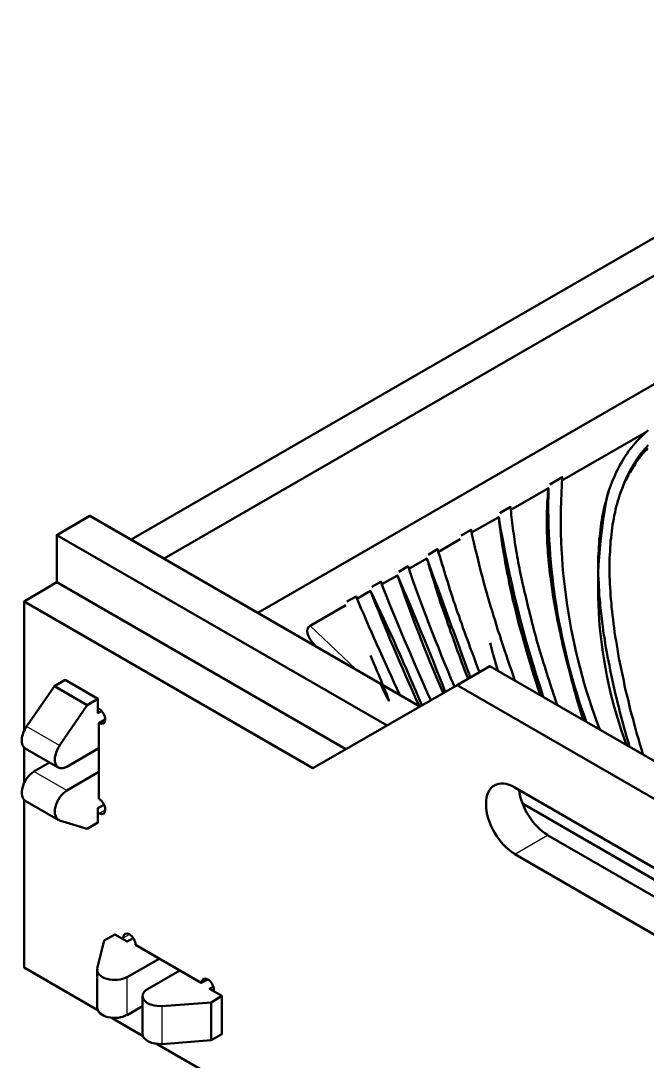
# Model space of a CAD drawing. Header units: inches. Extents: x 15 to 2770, y 903 to 4091.
# Drawn here: x 2215.2 to 2369.8, y 3578 to 3834.9 of the extents above; entities that cross this region are included whole.
import ezdxf

# ---------------------------------------------------------------- set-up
doc = ezdxf.new("R2010")
doc.units = ezdxf.units.IN
doc.header["$MEASUREMENT"] = 0

msp = doc.modelspace()

# ---------------------------------------------------------------- linework, layer by layer
at = {"lineweight": 50}
for points in [[(2472.45, 3830.18), (2250.58, 3702.05), (2242.43, 3706.74), (2464.36, 3834.86), (2472.45, 3830.18), (2472.45, 3807.3), (2462.29, 3801.46)], [(2462.54, 3797.63), (2273.76, 3688.67)], [(2348.77, 3721.34), (2369.64, 3733.38)], [(2365.5, 3655.63), (2365.14, 3656.91), (2364.77, 3658.13), (2364.41, 3659.34), (2364.1, 3660.56), (2363.74, 3661.78), (2363.43, 3662.99), (2363.13, 3664.15), (2362.82, 3665.37), (2362.52, 3666.52), (2362.28, 3667.68), (2361.97, 3668.83), (2361.73, 3669.99), (2361.42, 3671.15), (2361.18, 3672.3), (2360.94, 3673.4), (2360.69, 3674.55), (2360.51, 3675.65), (2360.27, 3676.74), (2360.09, 3677.84), (2359.9, 3678.93), (2359.66, 3680.03), (2359.48, 3681.06), (2359.36, 3682.16), (2359.17, 3683.19), (2358.99, 3684.23), (2358.87, 3685.26), (2358.75, 3686.3), (2358.63, 3687.33), (2358.5, 3688.36), (2358.38, 3689.34), (2358.26, 3690.31), (2358.2, 3691.35), (2358.08, 3692.32), (2358.02, 3693.29), (2357.96, 3694.2), (2357.9, 3695.18), (2357.9, 3696.09), (2357.84, 3697.06), (2357.77, 3697.98), (2357.77, 3698.89), (2357.77, 3699.8), (2357.77, 3700.71), (2357.77, 3701.57), (2357.77, 3702.48), (2357.84, 3703.33), (2357.9, 3704.18), (2357.9, 3705.03), (2357.96, 3705.89), (2358.02, 3706.74), (2358.14, 3707.53), (2358.2, 3708.38), (2358.32, 3709.17), (2358.38, 3709.96), (2358.5, 3710.75), (2358.63, 3711.54), (2358.75, 3712.33), (2358.93, 3713.06), (2359.05, 3713.86), (2359.23, 3714.59), (2359.42, 3715.32), (2359.6, 3716.05), (2359.78, 3716.71), (2359.96, 3717.44), (2360.21, 3718.17), (2360.39, 3718.84), (2360.63, 3719.51), (2360.88, 3720.18), (2361.12, 3720.85), (2361.36, 3721.52), (2361.67, 3722.13), (2361.91, 3722.74), (2362.22, 3723.41), (2362.52, 3724.02), (2362.82, 3724.62), (2363.13, 3725.17), (2363.49, 3725.78), (2363.8, 3726.33), (2364.16, 3726.94), (2364.53, 3727.48), (2364.89, 3728.03), (2365.26, 3728.58), (2365.68, 3729.06), (2366.05, 3729.61), (2366.47, 3730.1), (2366.9, 3730.59), (2367.33, 3731.07), (2367.75, 3731.56), (2368.24, 3732.05), (2368.66, 3732.47), (2369.15, 3732.96), (2369.64, 3733.38), (2370.12, 3733.81)], [(2368.79, 3653.75), (2368.42, 3655.02), (2368.06, 3656.24), (2367.69, 3657.52), (2367.33, 3658.74), (2366.96, 3660.01), (2366.66, 3661.23), (2366.35, 3662.45), (2365.99, 3663.66), (2365.68, 3664.82), (2365.38, 3666.04), (2365.14, 3667.25), (2364.83, 3668.41), (2364.53, 3669.57), (2364.28, 3670.72), (2364.04, 3671.88), (2363.8, 3673.03), (2363.55, 3674.13), (2363.31, 3675.28), (2363.07, 3676.38), (2362.88, 3677.47), (2362.7, 3678.57), (2362.52, 3679.66), (2362.34, 3680.76), (2362.15, 3681.79), (2361.97, 3682.89), (2361.79, 3683.92), (2361.67, 3684.96), (2361.55, 3685.99), (2361.42, 3687.03), (2361.3, 3688.06), (2361.18, 3689.03), (2361.06, 3690.07), (2361, 3691.04), (2360.88, 3692.01), (2360.82, 3692.99), (2360.76, 3693.96), (2360.69, 3694.87), (2360.63, 3695.85), (2360.63, 3696.76), (2360.57, 3697.67), (2360.57, 3698.58), (2360.57, 3699.5), (2360.57, 3700.41), (2360.57, 3701.32), (2360.57, 3702.17), (2360.63, 3703.03), (2360.69, 3703.88), (2360.69, 3704.73), (2360.76, 3705.58), (2360.82, 3706.43), (2360.94, 3707.22), (2361, 3708.01), (2361.12, 3708.81), (2361.18, 3709.6), (2361.3, 3710.39), (2361.42, 3711.18), (2361.61, 3711.91), (2361.73, 3712.7), (2361.91, 3713.43), (2362.03, 3714.16), (2362.22, 3714.89), (2362.4, 3715.56), (2362.58, 3716.29), (2362.82, 3716.96), (2363.01, 3717.63), (2363.25, 3718.3), (2363.49, 3718.97), (2363.74, 3719.63), (2363.98, 3720.24), (2364.22, 3720.91), (2364.47, 3721.52), (2364.77, 3722.13), (2365.08, 3722.74), (2365.38, 3723.29), (2365.68, 3723.89), (2365.99, 3724.44), (2366.29, 3724.99), (2366.66, 3725.54), (2366.96, 3726.08), (2367.33, 3726.63), (2367.69, 3727.18), (2368.06, 3727.67), (2368.48, 3728.15), (2368.85, 3728.64), (2369.27, 3729.13), (2369.7, 3729.61), (2370.12, 3730.04)], [(2369.94, 3729.31), (2369.64, 3728.94), (2369.33, 3728.64), (2369.03, 3728.27), (2368.73, 3727.97), (2368.48, 3727.6), (2368.18, 3727.24), (2367.87, 3726.87), (2367.63, 3726.51), (2367.33, 3726.14), (2367.08, 3725.78), (2366.84, 3725.41), (2366.6, 3724.99), (2366.35, 3724.62), (2366.11, 3724.26), (2365.87, 3723.83), (2365.62, 3723.41), (2365.38, 3723.04), (2365.14, 3722.62), (2364.95, 3722.19), (2364.71, 3721.76), (2364.53, 3721.34), (2364.28, 3720.85), (2364.1, 3720.43), (2363.92, 3720), (2363.74, 3719.51), (2363.55, 3719.09), (2363.37, 3718.6), (2363.19, 3718.17), (2363.01, 3717.69)], [(2354.06, 3662.26), (2353.7, 3663.36), (2353.39, 3664.39), (2353.09, 3665.49), (2352.72, 3666.52), (2352.42, 3667.62), (2352.12, 3668.65), (2351.81, 3669.69), (2351.57, 3670.78), (2351.26, 3671.82), (2350.96, 3672.85), (2350.72, 3673.82), (2350.47, 3674.86), (2350.17, 3675.89), (2349.93, 3676.87), (2349.68, 3677.9), (2349.44, 3678.87), (2349.2, 3679.91), (2348.95, 3680.88), (2348.77, 3681.85), (2348.53, 3682.83), (2348.34, 3683.8), (2348.1, 3684.77), (2347.92, 3685.69), (2347.74, 3686.66), (2347.55, 3687.57), (2347.37, 3688.55), (2347.19, 3689.46), (2347.07, 3690.37), (2346.88, 3691.28), (2346.7, 3692.2), (2346.58, 3693.11), (2346.46, 3694.02), (2346.34, 3694.93), (2346.22, 3695.79), (2346.09, 3696.7), (2345.97, 3697.55), (2345.85, 3698.4), (2345.73, 3699.25), (2345.67, 3700.11), (2345.55, 3700.96), (2345.49, 3701.81), (2345.42, 3702.66), (2345.36, 3703.51), (2345.3, 3704.3), (2345.24, 3705.16), (2345.18, 3705.95), (2345.12, 3706.74), (2345.12, 3707.53), (2345.06, 3708.32), (2345.06, 3709.11), (2345.06, 3709.9), (2345.06, 3710.69), (2345.06, 3711.48), (2345.06, 3712.21), (2345.06, 3712.94), (2345.06, 3713.73), (2345.12, 3714.46), (2345.12, 3715.19), (2345.18, 3715.92), (2345.24, 3716.65), (2345.3, 3717.32), (2345.36, 3718.05), (2345.42, 3718.78), (2345.49, 3719.45), (2336.18, 3714.1)], [(2224.11, 3696.21), (2224.11, 3707.89), (2232.27, 3712.64), (2313.73, 3665.55)], [(2343.42, 3668.35), (2342.93, 3669.93), (2342.44, 3671.45), (2341.96, 3672.97), (2341.47, 3674.49), (2341.04, 3676.01), (2340.56, 3677.53), (2340.13, 3678.99), (2339.71, 3680.46), (2339.28, 3681.92), (2338.91, 3683.38), (2338.49, 3684.84), (2338.12, 3686.23), (2337.76, 3687.69), (2337.39, 3689.09), (2337.09, 3690.49), (2336.72, 3691.83), (2336.42, 3693.23), (2336.12, 3694.57), (2335.81, 3695.91), (2335.57, 3697.25), (2335.26, 3698.58), (2335.02, 3699.92), (2334.78, 3701.2), (2334.6, 3702.48), (2334.35, 3703.76), (2334.17, 3705.03), (2333.93, 3706.25), (2333.8, 3707.53), (2333.62, 3708.74), (2333.44, 3709.96), (2333.32, 3711.18), (2333.2, 3712.33), (2326.5, 3708.5)], [(2347.61, 3665.98), (2347.31, 3666.83), (2347.01, 3667.68), (2346.76, 3668.59), (2346.46, 3669.44), (2346.15, 3670.3), (2345.91, 3671.15), (2345.61, 3672), (2345.36, 3672.85), (2345.06, 3673.7), (2344.82, 3674.55), (2344.57, 3675.41), (2344.27, 3676.26), (2344.03, 3677.11), (2343.78, 3677.9), (2343.54, 3678.75), (2343.3, 3679.54), (2343.05, 3680.39), (2342.81, 3681.19), (2342.56, 3682.04), (2342.38, 3682.83), (2342.14, 3683.62), (2341.9, 3684.47), (2341.71, 3685.26), (2341.47, 3686.05), (2341.29, 3686.84), (2341.1, 3687.63), (2340.86, 3688.42), (2340.68, 3689.22), (2340.5, 3689.95), (2340.31, 3690.74), (2340.13, 3691.53), (2339.95, 3692.26), (2339.77, 3693.05), (2339.58, 3693.78), (2339.4, 3694.57), (2339.22, 3695.3), (2339.1, 3696.03), (2338.91, 3696.82), (2338.73, 3697.55), (2338.61, 3698.28), (2338.43, 3699.01), (2338.31, 3699.74), (2338.18, 3700.47), (2338, 3701.2), (2337.88, 3701.87), (2337.76, 3702.6), (2337.64, 3703.33), (2337.52, 3704), (2337.39, 3704.73), (2337.27, 3705.4), (2337.21, 3706.13), (2337.09, 3706.8), (2336.97, 3707.53), (2336.91, 3708.2), (2336.79, 3708.87), (2336.72, 3709.54), (2336.6, 3710.21), (2336.54, 3710.87), (2336.42, 3711.54), (2336.36, 3712.21), (2336.3, 3712.88), (2336.24, 3713.49), (2336.18, 3714.16), (2336.12, 3714.83), (2333.5, 3713.31)], [(2305.64, 3660.87), (2224.11, 3707.89)], [(2337.21, 3671.94), (2336.79, 3673.22), (2336.36, 3674.49), (2335.87, 3675.77), (2335.45, 3676.99), (2335.02, 3678.26), (2334.6, 3679.48), (2334.23, 3680.7), (2333.8, 3681.92), (2333.44, 3683.13), (2333.01, 3684.35), (2332.65, 3685.57), (2332.28, 3686.78), (2331.92, 3687.94), (2331.55, 3689.15), (2331.19, 3690.31), (2330.82, 3691.47), (2330.52, 3692.62), (2330.21, 3693.78), (2329.85, 3694.93), (2329.55, 3696.09), (2329.24, 3697.19), (2328.94, 3698.34), (2328.63, 3699.44), (2328.39, 3700.59), (2328.09, 3701.69), (2327.84, 3702.78), (2327.54, 3703.88), (2327.29, 3704.91), (2327.05, 3706.01), (2326.81, 3707.04), (2326.56, 3708.14), (2326.38, 3709.17), (2323.95, 3707.77)], [(2318.29, 3703.76), (2323.64, 3706.86)], [(2325.65, 3672.42), (2325.23, 3673.4), (2324.86, 3674.37), (2324.5, 3675.34), (2324.13, 3676.32), (2323.77, 3677.29), (2323.4, 3678.26), (2323.04, 3679.24), (2322.73, 3680.21), (2322.37, 3681.19), (2322, 3682.1), (2321.7, 3683.07), (2321.33, 3683.98), (2321.03, 3684.96), (2320.66, 3685.87), (2320.36, 3686.84), (2320.05, 3687.76), (2319.69, 3688.67), (2319.39, 3689.58), (2319.08, 3690.49), (2318.78, 3691.41), (2318.47, 3692.32), (2318.17, 3693.23), (2317.93, 3694.14), (2317.62, 3695.06), (2317.32, 3695.97), (2317.07, 3696.82), (2316.77, 3697.73), (2316.53, 3698.65), (2316.22, 3699.5), (2315.98, 3700.35), (2315.74, 3701.26), (2315.43, 3702.11), (2310.99, 3699.56)], [(2328.45, 3674.01), (2328.02, 3675.04), (2327.66, 3676.07), (2327.29, 3677.05), (2326.93, 3678.08), (2326.56, 3679.06), (2326.14, 3680.03), (2325.83, 3681.06), (2325.47, 3682.04), (2325.1, 3683.01), (2324.74, 3683.98), (2324.37, 3684.96), (2324.07, 3685.93), (2323.71, 3686.9), (2323.4, 3687.82), (2323.04, 3688.79), (2322.73, 3689.76), (2322.43, 3690.68), (2322.06, 3691.65), (2321.76, 3692.56), (2321.45, 3693.54), (2321.15, 3694.45), (2320.85, 3695.36), (2320.6, 3696.27), (2320.3, 3697.19), (2319.99, 3698.1), (2319.69, 3699.01), (2319.45, 3699.92), (2319.14, 3700.84), (2318.9, 3701.75), (2318.66, 3702.66), (2318.35, 3703.51), (2318.11, 3704.43), (2315.74, 3703.03)], [(2322.24, 3670.48), (2321.39, 3672.42), (2320.6, 3674.37), (2319.81, 3676.26), (2319.02, 3678.2), (2318.29, 3680.09), (2317.5, 3681.98), (2316.77, 3683.86), (2316.04, 3685.75), (2315.37, 3687.57), (2314.64, 3689.46), (2313.97, 3691.28), (2313.3, 3693.05), (2312.63, 3694.87), (2312.02, 3696.64), (2311.42, 3698.4), (2310.81, 3700.17), (2308.5, 3698.83)], [(2319.45, 3668.83), (2318.66, 3670.78), (2317.86, 3672.67), (2317.07, 3674.55), (2316.28, 3676.44), (2315.55, 3678.26), (2314.82, 3680.15), (2314.09, 3681.98), (2313.36, 3683.8), (2312.69, 3685.57), (2312.02, 3687.39), (2311.35, 3689.15), (2310.69, 3690.98), (2310.02, 3692.74), (2309.41, 3694.45), (2308.8, 3696.21), (2308.19, 3697.92), (2304.36, 3695.73)], [(2295.48, 3655.02), (2224.11, 3696.21), (2216.02, 3691.47), (2287.32, 3650.28), (2322.91, 3670.84), (2331.01, 3675.53), (2416.36, 3626.25)], [(2316.4, 3667.07), (2315.55, 3669.02), (2314.7, 3670.9), (2313.85, 3672.79), (2313.06, 3674.68), (2312.27, 3676.56), (2311.48, 3678.39), (2310.69, 3680.27), (2309.89, 3682.1), (2309.1, 3683.92), (2308.37, 3685.69), (2307.64, 3687.51), (2306.91, 3689.28), (2306.18, 3691.04), (2305.51, 3692.81), (2304.78, 3694.57), (2304.12, 3696.33), (2301.86, 3695.06)], [(2308.8, 3668.41), (2308.07, 3669.99), (2307.34, 3671.57), (2306.67, 3673.09), (2305.94, 3674.68), (2305.21, 3676.2), (2304.54, 3677.78), (2303.81, 3679.3), (2303.14, 3680.82), (2302.47, 3682.34), (2301.8, 3683.86), (2301.13, 3685.32), (2300.46, 3686.84), (2299.86, 3688.36), (2299.19, 3689.82), (2298.58, 3691.28), (2297.97, 3692.74), (2295.72, 3691.47)], [(2313.55, 3665.67), (2312.69, 3667.56), (2311.9, 3669.38), (2311.11, 3671.21), (2310.26, 3673.03), (2309.53, 3674.86), (2308.74, 3676.62), (2307.95, 3678.45), (2307.22, 3680.21), (2306.43, 3681.98), (2305.7, 3683.74), (2305.03, 3685.5), (2304.3, 3687.27), (2303.57, 3688.97), (2302.9, 3690.68), (2302.23, 3692.38), (2301.56, 3694.08), (2298.21, 3692.14)], [(2216.02, 3659.53), (2216.02, 3691.47)], [(2286.65, 3685.5), (2295.42, 3690.55)], [(2224.78, 3655.94), (2231.6, 3665.85), (2223.5, 3670.6), (2226.18, 3672.12), (2234.27, 3667.44), (2234.27, 3663.91), (2235.19, 3664.39)], [(2216.63, 3660.62), (2223.5, 3670.6)], [(2322.91, 3670.84), (2408.27, 3621.56), (2416.36, 3626.25), (2451.95, 3564.62)], [(2231.6, 3665.85), (2234.27, 3667.44)], [(2234.52, 3664.94), (2234.27, 3665.06)], [(2234.52, 3642.67), (2234.52, 3661.41), (2236.04, 3662.33)], [(2216.02, 3646.63), (2216.02, 3655.39)], [(2224.42, 3650.46), (2216.33, 3655.15)], [(2234.52, 3655.27), (2226.61, 3650.64)], [(2218.45, 3649.49), (2222.29, 3651.68)], [(2226.61, 3644.8), (2234.52, 3649.37)], [(2394.03, 3612.68), (2337.15, 3645.53)], [(2234.09, 3590.66), (2216.02, 3601.12), (2216.02, 3642.49)], [(2224.42, 3637.56), (2216.33, 3642.25)], [(2235.73, 3641.28), (2234.27, 3640.42), (2234.27, 3636.89), (2231.6, 3635.37), (2224.78, 3637.38)], [(2399.45, 3606.72), (2339.04, 3641.58)], [(2234.27, 3639.27), (2234.52, 3639.15)], [(2345.24, 3633.79), (2401.09, 3601.61)], [(2337.15, 3629.11), (2394.03, 3596.25)], [(2242.97, 3608.36), (2241.51, 3607.51), (2238.47, 3609.27), (2235.79, 3607.75), (2234.09, 3600.82)], [(2240.48, 3608.42), (2240.48, 3608.12)], [(2261.35, 3598.14), (2259.76, 3597.29), (2243.52, 3606.66)], [(2241.45, 3598.69), (2249.36, 3603.25)], [(2234.09, 3591.08), (2234.09, 3600.45)], [(2254.47, 3600.33), (2246.5, 3595.77)], [(2262.2, 3583.11), (2264.87, 3584.63), (2264.87, 3594.06), (2261.83, 3595.83), (2262.68, 3596.32)], [(2262.87, 3595.22), (2262.87, 3595.52)], [(2245.22, 3584.63), (2245.22, 3594)], [(2250.15, 3582.14), (2262.2, 3583.11), (2262.2, 3592.48), (2264.87, 3594.06)], [(2250.15, 3591.51), (2262.2, 3592.48)], [(2245.22, 3591.51), (2241.45, 3589.32)], [(2245.28, 3584.21), (2237.74, 3588.59)], [(2461.93, 3459.13), (2248.87, 3582.14)]]:
    msp.add_lwpolyline(points, dxfattribs=at)
for points in [[(2358.14, 3659.89, -0.109908), (2348.89, 3722.19), (2345.79, 3720.37)], [(2364.77, 3656.06, -0.14278), (2360.15, 3718.11), (2360.45, 3719.09)]]:
    msp.add_lwpolyline(points, format="xyb", dxfattribs=at)
at = {"lineweight": 25}
for points in [[(2297.97, 3674.68), (2286.65, 3685.5)], [(2224.78, 3655.94), (2216.63, 3660.62)], [(2226.61, 3644.8), (2218.45, 3649.49)], [(2234.52, 3639.15), (2236.04, 3640)], [(2337.15, 3629.11), (2345.24, 3633.79)], [(2240.48, 3608.42), (2242, 3609.27)], [(2241.45, 3589.32), (2241.45, 3598.69)], [(2250.15, 3582.14), (2250.15, 3591.51)]]:
    msp.add_lwpolyline(points, dxfattribs=at)
at = {"lineweight": 50}
for centre, radius, start, end in [((2502.45, 3715.25), 157.02, 178.4674, 199.8878), ((2610.48, 3757.51), 280.94, 189.2543, 198.5965), ((-43176.8, -12985.62), 48456.41, 20.107344, 20.144348), ((1548.37, 3368.83), 828.02, 21.26928, 23.41771), ((1727.2, 3419.66), 636.55, 22.75316, 25.53792)]:
    msp.add_arc(centre, radius, start, end, dxfattribs=at)
for centre, major_axis, ratio, start_param, end_param in [((2329.9, 3684.32), (-12.09, 43.37), 0.006431, 4.480472, 4.639416), ((2295.99, 3689.94), (-10.09, 22.96), 0.014151, 2.520327, 4.165279)]:
    msp.add_ellipse(centre, major_axis=major_axis, ratio=ratio, start_param=start_param, end_param=end_param, dxfattribs=at)
for points in [[(2286.65, 3685.49), (2285.25, 3684.69), (2285.77, 3682.85), (2288.08, 3680.41)], [(2236.07, 3662.33), (2236.07, 3663.3), (2235.39, 3664.48), (2234.55, 3664.97)], [(2234.55, 3661.44), (2235.39, 3660.96), (2236.07, 3661.35), (2236.07, 3662.33)], [(2216.67, 3660.62), (2215.97, 3659.6), (2215.53, 3658.42), (2215.47, 3657.38)], [(2215.47, 3657.38), (2215.41, 3656.33), (2215.72, 3655.53), (2216.34, 3655.17)], [(2224.82, 3655.93), (2223.78, 3654.42), (2223.36, 3652.61), (2223.77, 3651.43)], [(2223.77, 3651.43), (2224.18, 3650.24), (2225.33, 3649.95), (2226.63, 3650.71)], [(2218.49, 3649.49), (2217.27, 3648.78), (2216.16, 3647.29), (2215.69, 3645.71)], [(2215.69, 3645.71), (2215.22, 3644.13), (2215.48, 3642.77), (2216.34, 3642.28)], [(2337.18, 3645.57), (2333.25, 3647.84), (2330.06, 3646), (2330.06, 3641.46)], [(2226.65, 3644.8), (2225.35, 3644.05), (2224.19, 3642.42), (2223.77, 3640.76)], [(2338.23, 3644.93), (2338.73, 3640.6), (2341.74, 3635.86), (2345.27, 3633.82)], [(2223.77, 3640.76), (2223.36, 3639.09), (2223.77, 3637.76), (2224.81, 3637.46)], [(2236.07, 3640.06), (2236.07, 3641.03), (2235.39, 3642.22), (2234.55, 3642.7)], [(2330.06, 3641.46), (2330.06, 3636.92), (2333.25, 3631.4), (2337.18, 3629.13)], [(2234.55, 3639.18), (2235.39, 3638.69), (2236.07, 3639.08), (2236.07, 3640.06)], [(2242.03, 3609.3), (2241.19, 3609.79), (2240.5, 3609.4), (2240.5, 3608.42)], [(2243.56, 3606.66), (2243.56, 3607.63), (2242.87, 3608.82), (2242.03, 3609.3)], [(2234.13, 3600.82), (2233.88, 3599.77), (2234.82, 3598.75), (2236.47, 3598.28)], [(2236.47, 3598.28), (2238.12, 3597.81), (2240.11, 3597.99), (2241.41, 3598.74)], [(2261.38, 3598.17), (2260.53, 3598.66), (2259.85, 3598.26), (2259.85, 3597.29)], [(2262.9, 3595.53), (2262.9, 3596.5), (2262.22, 3597.68), (2261.38, 3598.17)], [(2246.54, 3595.78), (2245.24, 3595.03), (2244.91, 3593.89), (2245.73, 3592.94)], [(2245.73, 3592.94), (2246.55, 3591.99), (2248.34, 3591.45), (2250.16, 3591.59)], [(2234.09, 3591.11), (2234.09, 3590.12), (2235.14, 3589.22), (2236.74, 3588.84)], [(2236.74, 3588.84), (2238.34, 3588.46), (2240.19, 3588.67), (2241.41, 3589.37)], [(2245.28, 3584.67), (2245.28, 3583.95), (2245.82, 3583.28), (2246.76, 3582.81)], [(2246.76, 3582.81), (2247.69, 3582.34), (2248.93, 3582.13), (2250.16, 3582.22)]]:
    msp.add_open_spline(points, degree=3, dxfattribs=at)

doc.saveas('drawing.dxf')
